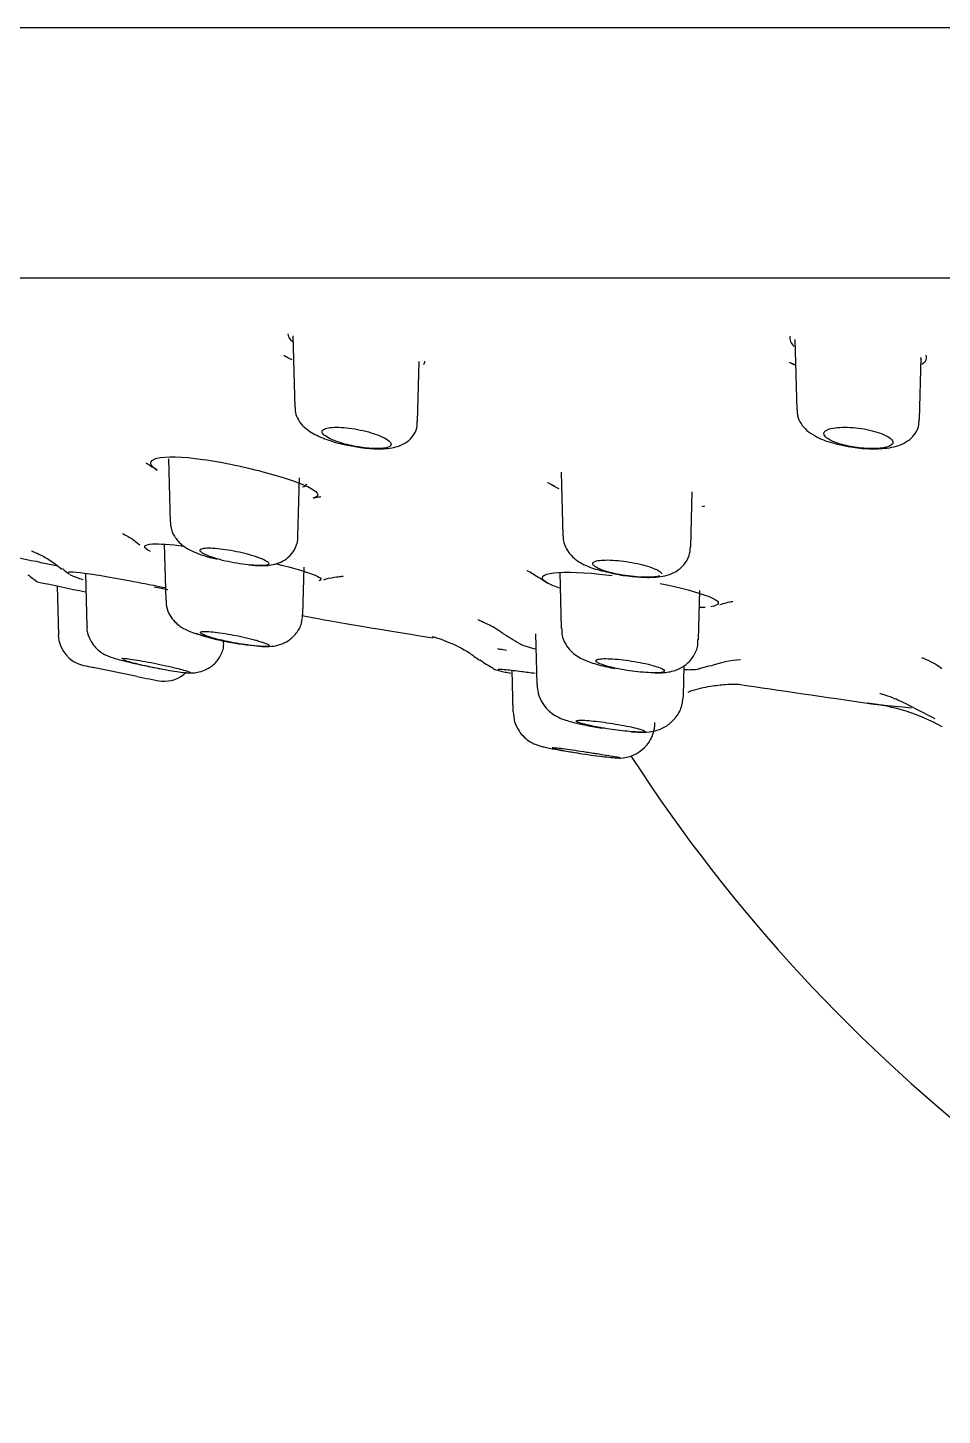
# Model space of a CAD drawing. Header units: millimetres. Extents: x -60 to 7633, y -2614 to 2146.
# Drawn here: x 112.51 to 132.64, y 1784.02 to 1814.57 of the extents above; entities that cross this region are included whole.
import ezdxf

# ---------------------------------------------------------------- set-up
doc = ezdxf.new("R2010")
doc.units = ezdxf.units.MM
doc.layers.get('0').update_dxf_attribs({"color": 250})

msp = doc.modelspace()

# ---------------------------------------------------------------- linework, layer by layer
at = {"linetype": 'Continuous'}
for p, q in [((234.6, 1814.566), (76.6, 1814.566)), ((90, 1809.058), (221.2, 1809.058)), ((118.347, 1807.786), (118.389, 1806.206)), ((129.394, 1807.7), (129.434, 1806.157)), ((121.093, 1805.894), (121.128, 1807.217)), ((132.138, 1805.941), (132.174, 1807.308)), ((132.169, 1807.269), (132.174, 1807.289)), ((115.611, 1805.077), (115.647, 1803.681)), ((115.262, 1804.902), (115.355, 1804.838)), ((118.459, 1803.366), (118.493, 1804.656)), ((124.254, 1804.783), (124.29, 1803.382)), ((123.995, 1804.535), (124.11, 1804.473)), ((127.101, 1803.138), (127.133, 1804.348)), ((115.516, 1803.198), (115.548, 1801.964)), ((113.784, 1802.55), (113.814, 1801.382)), ((118.567, 1801.651), (118.594, 1802.695)), ((123.747, 1802.482), (123.941, 1802.347)), ((124.219, 1802.579), (124.252, 1801.339)), ((113.157, 1802.277), (113.186, 1801.195)), ((127.271, 1801.095), (127.3, 1802.179)), ((123.687, 1801.223), (123.716, 1800.107)), ((114.923, 1800.285), (113.949, 1800.486)), ((123.165, 1800.421), (123.189, 1799.509)), ((126.942, 1799.858), (126.96, 1800.523)), ((127.267, 1800.452), (127.531, 1800.528)), ((126.942, 1799.858), (126.942, 1799.858)), ((123.189, 1799.509), (123.189, 1799.509)), ((132.099, 1799.551), (132.472, 1799.359))]:
    msp.add_line(p, q, dxfattribs=at)
for centre, radius, start, end in [((121.042, 1814.624), 7.826, 248.3064, 248.495), ((131.578, 1813.579), 6.784, 250.2761, 251.268), ((121.032, 1807.954), 1.157, 277.2356, 277.2472), ((127.194, 1814.125), 10.105, 251.2144, 251.5289), ((116.261, 1803.681), 0.609, 180.005, 204.6672), ((115.433, 1806.21), 4.7, 231.6117, 234.8976), ((114.149, 1803.598), 1.281, 226.9286, 235.9879), ((133.41, 1897.904), 97.747, 257.78163, 258.4168), ((118.139, 1807.26), 6.331, 251.2537, 263.3602), ((113.885, 1801.215), 0.7, 181.6344, 258.2756), ((125.899, 1805.481), 5.156, 235.7759, 240.7747), ((124.146, 1803.004), 2.895, 234.3736, 241.2561), ((128.388, 1798.131), 2.53, 94.2459, 109.6469), ((129.26, 1824.74), 24.109, 267.4738, 267.4815), ((157.119, 2005.49), 209.5, 258.05254, 258.10972), ((115.506, 1800.879), 0.7, 265.7449, 314.3426), ((119.911, 1824.515), 24.739, 258.368, 259.6382), ((130.552, 1795.417), 4.3, 61.0296, 84.1131), ((125.529, 1799.276), 0.786, 270.2456, 359.4947), ((155.6, 1817.806), 35.5, 212.8957, 252.1189)]:
    msp.add_arc(centre, radius, start, end, dxfattribs=at)
for points in [[(118.237, 1807.825), (118.24, 1807.769), (118.274, 1807.71), (118.337, 1807.649)], [(129.289, 1807.772), (129.27, 1807.7), (129.3, 1807.624), (129.376, 1807.548)], [(118.331, 1807.253), (118.266, 1807.284), (118.208, 1807.315), (118.157, 1807.347)], [(129.396, 1807.14), (129.351, 1807.16), (129.31, 1807.18), (129.272, 1807.2)], [(118.559, 1804.457), (118.614, 1804.472), (118.644, 1804.494), (118.651, 1804.52)], [(124.208, 1804.415), (124.133, 1804.448), (124.069, 1804.482), (124.018, 1804.516)], [(115.543, 1802.233), (115.371, 1802.267), (115.197, 1802.302), (115.025, 1802.335)], [(115.292, 1802.26), (115.404, 1802.238), (115.501, 1802.218), (115.598, 1802.199)], [(124.217, 1802.23), (124.112, 1802.266), (124.026, 1802.301), (123.962, 1802.335)], [(118.551, 1801.628), (119.098, 1801.518), (120.06, 1801.354), (121.437, 1801.135)], [(127.421, 1801.807), (127.386, 1801.804), (127.348, 1801.802), (127.307, 1801.801)], [(123.675, 1800.889), (123.536, 1800.926), (123.427, 1800.96), (123.358, 1800.99)], [(128.15, 1800.115), (129.065, 1799.979), (130.042, 1799.836), (131.08, 1799.685)], [(131.08, 1799.684), (131.08, 1799.684), (131.402, 1799.651), (131.963, 1799.593)]]:
    msp.add_open_spline(points, degree=3, dxfattribs=at)
for points, knots in [([(121.223, 1807.153), (121.244, 1807.175), (121.253, 1807.2), (121.251, 1807.228), (121.251, 1807.229), (121.251, 1807.229)], [0.46648652, 0.46648652, 0.46648652, 0.46648652, 0.5, 0.5, 0.50073076, 0.50073076, 0.50073076, 0.50073076]), ([(132.188, 1807.162), (132.222, 1807.182), (132.249, 1807.204), (132.294, 1807.266), (132.3, 1807.309), (132.284, 1807.355)], [0.47095251, 0.47095251, 0.47095251, 0.47095251, 0.5, 0.5, 0.54749751, 0.54749751, 0.54749751, 0.54749751]), ([(118.399, 1806.205), (118.398, 1806.166), (118.396, 1806.074), (118.464, 1805.924), (118.577, 1805.783), (118.758, 1805.644), (119.026, 1805.52), (119.326, 1805.421), (119.486, 1805.392), (119.511, 1805.387)], [0, 0, 0, 0, 0.066, 0.182362, 0.299907, 0.441429, 0.703401, 0.959064, 1, 1, 1, 1]), ([(129.446, 1806.158), (129.445, 1806.109), (129.445, 1806.004), (129.527, 1805.842), (129.66, 1805.69), (129.876, 1805.548), (130.121, 1805.445), (130.316, 1805.405), (130.37, 1805.394)], [0, 0, 0, 0, 0.096521, 0.236686, 0.383997, 0.576182, 0.898729, 1, 1, 1, 1]), ([(119.511, 1805.387), (119.629, 1805.362), (119.862, 1805.315), (120.265, 1805.287), (120.576, 1805.312), (120.843, 1805.42), (121.012, 1805.594), (121.091, 1805.769), (121.085, 1805.863), (121.083, 1805.895)], [0, 0, 0, 0, 0.154997, 0.356628, 0.578996, 0.730847, 0.847886, 0.956153, 1, 1, 1, 1]), ([(130.37, 1805.394), (130.461, 1805.371), (130.658, 1805.324), (131.044, 1805.29), (131.458, 1805.305), (131.771, 1805.382), (132.01, 1805.571), (132.123, 1805.763), (132.127, 1805.884), (132.129, 1805.941)], [0, 0, 0, 0, 0.116486, 0.288856, 0.474908, 0.704069, 0.820768, 0.927701, 1, 1, 1, 1]), ([(119.447, 1805.414), (119.438, 1805.417), (119.429, 1805.42), (119.42, 1805.423), (119.343, 1805.446), (119.272, 1805.472), (119.213, 1805.498), (119.151, 1805.525), (119.099, 1805.553), (119.062, 1805.58), (119.024, 1805.608), (119.001, 1805.634), (118.993, 1805.658), (118.986, 1805.682), (118.995, 1805.704), (119.019, 1805.721), (119.043, 1805.738), (119.081, 1805.751), (119.132, 1805.76), (119.18, 1805.768), (119.241, 1805.772), (119.31, 1805.772), (119.376, 1805.772), (119.451, 1805.767), (119.529, 1805.759), (119.606, 1805.751), (119.688, 1805.739), (119.768, 1805.723), (119.851, 1805.708), (119.933, 1805.689), (120.009, 1805.668), (120.088, 1805.646), (120.163, 1805.621), (120.228, 1805.596), (120.296, 1805.57), (120.354, 1805.542), (120.399, 1805.515), (120.445, 1805.487), (120.478, 1805.459), (120.495, 1805.434), (120.5, 1805.427), (120.503, 1805.421), (120.505, 1805.414)], [0, 0, 0, 0, 0.009309, 0.009309, 0.009309, 0.090502, 0.090502, 0.090502, 0.174812, 0.174812, 0.174812, 0.260398, 0.260398, 0.260398, 0.344626, 0.344626, 0.344626, 0.425421, 0.425421, 0.425421, 0.50246, 0.50246, 0.50246, 0.577176, 0.577176, 0.577176, 0.651834, 0.651834, 0.651834, 0.72855, 0.72855, 0.72855, 0.808632, 0.808632, 0.808632, 0.892117, 0.892117, 0.892117, 0.977565, 0.977565, 0.977565, 1, 1, 1, 1]), ([(130.352, 1805.414), (130.324, 1805.423), (130.298, 1805.433), (130.274, 1805.442), (130.211, 1805.467), (130.158, 1805.494), (130.119, 1805.521), (130.078, 1805.548), (130.051, 1805.576), (130.04, 1805.603), (130.028, 1805.63), (130.033, 1805.655), (130.053, 1805.678), (130.073, 1805.7), (130.109, 1805.719), (130.158, 1805.735), (130.205, 1805.749), (130.265, 1805.76), (130.335, 1805.766), (130.401, 1805.772), (130.476, 1805.774), (130.555, 1805.771), (130.632, 1805.768), (130.714, 1805.762), (130.795, 1805.751), (130.876, 1805.741), (130.958, 1805.727), (131.034, 1805.71), (131.112, 1805.692), (131.187, 1805.671), (131.252, 1805.649), (131.32, 1805.626), (131.379, 1805.6), (131.426, 1805.574), (131.474, 1805.547), (131.51, 1805.519), (131.53, 1805.492), (131.551, 1805.465), (131.557, 1805.438), (131.547, 1805.414)], [0, 0, 0, 0, 0.031667, 0.031667, 0.031667, 0.113809, 0.113809, 0.113809, 0.198706, 0.198706, 0.198706, 0.284173, 0.284173, 0.284173, 0.367579, 0.367579, 0.367579, 0.447262, 0.447262, 0.447262, 0.523442, 0.523442, 0.523442, 0.597897, 0.597897, 0.597897, 0.672933, 0.672933, 0.672933, 0.750497, 0.750497, 0.750497, 0.831579, 0.831579, 0.831579, 0.915809, 0.915809, 0.915809, 1, 1, 1, 1]), ([(120.505, 1805.414), (120.518, 1805.38), (120.497, 1805.352), (120.39, 1805.313), (120.304, 1805.303), (120.088, 1805.303), (119.96, 1805.313), (119.699, 1805.351), (119.566, 1805.38), (119.447, 1805.414)], [0, 0, 0, 0, 0.25, 0.25, 0.5, 0.5, 0.75, 0.75, 1, 1, 1, 1]), ([(131.547, 1805.414), (131.532, 1805.38), (131.484, 1805.352), (131.33, 1805.313), (131.223, 1805.303), (130.979, 1805.303), (130.844, 1805.313), (130.583, 1805.351), (130.457, 1805.38), (130.352, 1805.414)], [0, 0, 0, 0, 0.25, 0.25, 0.5, 0.5, 0.75, 0.75, 1, 1, 1, 1]), ([(115.109, 1804.989), (115.109, 1804.99), (115.11, 1804.989), (115.141, 1804.976), (115.219, 1804.918), (115.256, 1804.891)], [0.91910987, 0.91910987, 0.91910987, 0.91910987, 0.92323462, 0.96891954, 1, 1, 1, 1]), ([(115.364, 1804.821), (115.179, 1804.938), (115.172, 1805.039), (115.538, 1805.137), (115.915, 1805.128), (116.815, 1805.002), (117.328, 1804.891), (118.206, 1804.652), (118.565, 1804.527), (118.931, 1804.325), (118.946, 1804.248), (118.783, 1804.209)], [0, 0, 0, 0, 0.125, 0.125, 0.25, 0.25, 0.375, 0.375, 0.5, 0.5, 0.6206283, 0.6206283, 0.6206283, 0.6206283]), ([(118.808, 1804.213), (118.82, 1804.217), (118.892, 1804.24), (118.949, 1804.243), (118.964, 1804.245), (118.964, 1804.245)], [0, 0, 0, 0, 0.00765749, 0.05234987, 0.07902804, 0.07902804, 0.07902804, 0.07902804]), ([(127.344, 1804.024), (127.367, 1804.029), (127.397, 1804.037), (127.404, 1804.038), (127.404, 1804.038)], [0, 0, 0, 0, 0.124016, 0.1996933, 0.1996933, 0.1996933, 0.1996933]), ([(114.595, 1803.432), (114.595, 1803.432), (114.596, 1803.431), (114.635, 1803.414), (114.783, 1803.338), (114.911, 1803.237), (114.98, 1803.182)], [0.7870855, 0.7870855, 0.7870855, 0.7870855, 0.7903406, 0.8621065, 0.9364672, 1, 1, 1, 1]), ([(115.708, 1803.427), (115.755, 1803.351), (115.822, 1803.244), (115.973, 1803.128), (116.171, 1803.02), (116.412, 1802.932), (116.612, 1802.884), (116.666, 1802.871)], [0, 0, 0, 0, 0.191796, 0.318609, 0.505889, 0.886749, 1, 1, 1, 1]), ([(111.298, 1803.106), (111.298, 1803.106), (111.667, 1803.031), (112.544, 1802.851), (112.832, 1802.792), (113.145, 1802.728)], [0, 0, 0, 0, 0.125, 0.125, 0.1742419, 0.1742419, 0.1742419, 0.1742419]), ([(115.213, 1803.036), (115.032, 1803.127), (115.047, 1803.191), (115.407, 1803.211), (115.65, 1803.193), (115.945, 1803.156)], [0, 0, 0, 0, 0.125, 0.125, 0.211954, 0.211954, 0.211954, 0.211954]), ([(116.684, 1802.873), (116.671, 1802.877), (116.66, 1802.88), (116.648, 1802.884), (116.575, 1802.906), (116.51, 1802.93), (116.457, 1802.953), (116.405, 1802.975), (116.364, 1802.998), (116.338, 1803.018), (116.312, 1803.037), (116.301, 1803.055), (116.306, 1803.07), (116.311, 1803.084), (116.331, 1803.096), (116.364, 1803.103), (116.397, 1803.111), (116.443, 1803.114), (116.499, 1803.114), (116.554, 1803.114), (116.62, 1803.111), (116.692, 1803.104), (116.763, 1803.097), (116.842, 1803.087), (116.922, 1803.074), (117.003, 1803.06), (117.088, 1803.044), (117.169, 1803.026), (117.252, 1803.008), (117.335, 1802.987), (117.409, 1802.966), (117.486, 1802.944), (117.557, 1802.92), (117.615, 1802.898), (117.637, 1802.889), (117.657, 1802.881), (117.676, 1802.873)], [0, 0, 0, 0, 0.015616, 0.015616, 0.015616, 0.114241, 0.114241, 0.114241, 0.213681, 0.213681, 0.213681, 0.311986, 0.311986, 0.311986, 0.407428, 0.407428, 0.407428, 0.499681, 0.499681, 0.499681, 0.589888, 0.589888, 0.589888, 0.679978, 0.679978, 0.679978, 0.771819, 0.771819, 0.771819, 0.866567, 0.866567, 0.866567, 0.964235, 0.964235, 0.964235, 1, 1, 1, 1]), ([(117.378, 1802.744), (117.478, 1802.734), (117.675, 1802.718), (117.897, 1802.733), (118.123, 1802.813), (118.294, 1802.939), (118.415, 1803.121), (118.469, 1803.286), (118.458, 1803.363), (118.457, 1803.368)], [0, 0, 0, 0, 0.190823, 0.435021, 0.568349, 0.700263, 0.842954, 0.990113, 1, 1, 1, 1]), ([(124.297, 1803.382), (124.295, 1803.367), (124.285, 1803.287), (124.338, 1803.139), (124.435, 1802.979), (124.57, 1802.853), (124.762, 1802.737), (124.981, 1802.65), (125.17, 1802.607), (125.241, 1802.591)], [0, 0, 0, 0, 0.027764, 0.17067, 0.296782, 0.42498, 0.582396, 0.864285, 1, 1, 1, 1]), ([(125.241, 1802.591), (125.309, 1802.573), (125.477, 1802.53), (125.828, 1802.48), (126.228, 1802.459), (126.521, 1802.484), (126.781, 1802.585), (126.962, 1802.735), (127.079, 1802.934), (127.09, 1803.067), (127.094, 1803.137)], [0, 0, 0, 0, 0.085855, 0.244114, 0.412884, 0.613345, 0.718379, 0.818611, 0.919067, 1, 1, 1, 1]), ([(112.595, 1803.05), (112.595, 1803.05), (112.596, 1803.049), (112.624, 1803.04), (112.76, 1802.981), (112.997, 1802.858), (113.162, 1802.728), (113.264, 1802.648)], [0.7652203, 0.7652203, 0.7652203, 0.7652203, 0.7682646, 0.8201811, 0.8691515, 0.9310454, 1, 1, 1, 1]), ([(117.676, 1802.873), (117.726, 1802.851), (117.763, 1802.831), (117.812, 1802.795), (117.823, 1802.779), (117.811, 1802.741), (117.742, 1802.727), (117.509, 1802.726), (117.348, 1802.74), (117.006, 1802.792), (116.831, 1802.829), (116.684, 1802.873)], [0, 0, 0, 0, 0.125, 0.125, 0.25, 0.25, 0.5, 0.5, 0.75, 0.75, 1, 1, 1, 1]), ([(125.199, 1802.612), (125.148, 1802.629), (125.102, 1802.647), (125.065, 1802.665), (125.018, 1802.687), (124.983, 1802.71), (124.964, 1802.731), (124.944, 1802.752), (124.94, 1802.771), (124.951, 1802.788), (124.962, 1802.804), (124.988, 1802.818), (125.028, 1802.828), (125.067, 1802.838), (125.119, 1802.845), (125.181, 1802.848), (125.241, 1802.85), (125.311, 1802.85), (125.387, 1802.846), (125.461, 1802.841), (125.542, 1802.834), (125.623, 1802.823), (125.705, 1802.812), (125.789, 1802.799), (125.869, 1802.783), (125.951, 1802.767), (126.03, 1802.748), (126.101, 1802.728), (126.173, 1802.707), (126.239, 1802.685), (126.292, 1802.663), (126.334, 1802.646), (126.37, 1802.629), (126.397, 1802.612)], [0, 0, 0, 0, 0.077535, 0.077535, 0.077535, 0.176237, 0.176237, 0.176237, 0.274679, 0.274679, 0.274679, 0.370903, 0.370903, 0.370903, 0.464012, 0.464012, 0.464012, 0.5546, 0.5546, 0.5546, 0.644316, 0.644316, 0.644316, 0.735064, 0.735064, 0.735064, 0.828281, 0.828281, 0.828281, 0.92444, 0.92444, 0.92444, 1, 1, 1, 1]), ([(115.025, 1802.335), (114.524, 1802.432), (114.062, 1802.515), (113.482, 1802.593), (113.354, 1802.59), (113.412, 1802.549)], [0, 0, 0, 0, 0.125, 0.125, 0.2424577, 0.2424577, 0.2424577, 0.2424577]), ([(113.446, 1802.529), (113.46, 1802.521), (113.528, 1802.483), (113.624, 1802.452), (113.726, 1802.421)], [0, 0, 0, 0, 0.01651221, 0.09247166, 0.09247166, 0.09247166, 0.09247166]), ([(117.983, 1802.766), (118.37, 1802.671), (118.679, 1802.581), (118.975, 1802.454), (119.001, 1802.411), (118.915, 1802.389)], [0.3891862, 0.3891862, 0.3891862, 0.3891862, 0.5, 0.5, 0.5942236, 0.5942236, 0.5942236, 0.5942236]), ([(119.025, 1802.414), (119.038, 1802.419), (119.145, 1802.456), (119.311, 1802.478), (119.432, 1802.492), (119.453, 1802.492), (119.453, 1802.492)], [0, 0, 0, 0, 0.0094117, 0.0943029, 0.1616302, 0.2198008, 0.2198008, 0.2198008, 0.2198008]), ([(123.494, 1802.618), (123.494, 1802.618), (123.507, 1802.612), (123.583, 1802.578), (123.687, 1802.507), (123.741, 1802.471)], [0.8763612, 0.8763612, 0.8763612, 0.8763612, 0.9052656, 0.9588803, 1, 1, 1, 1]), ([(123.962, 1802.335), (123.781, 1802.432), (123.795, 1802.515), (124.211, 1802.595), (124.617, 1802.589), (125.185, 1802.531), (125.278, 1802.521), (125.372, 1802.509)], [0, 0, 0, 0, 0.125, 0.125, 0.25, 0.25, 0.2737094, 0.2737094, 0.2737094, 0.2737094]), ([(126.418, 1802.5), (126.368, 1802.48), (126.273, 1802.469), (126.008, 1802.469), (125.833, 1802.482), (125.49, 1802.533), (125.326, 1802.569), (125.199, 1802.612)], [0.2770089, 0.2770089, 0.2770089, 0.2770089, 0.5, 0.5, 0.75, 0.75, 1, 1, 1, 1]), ([(126.397, 1802.612), (126.43, 1802.59), (126.451, 1802.571), (126.459, 1802.55), (126.46, 1802.546), (126.46, 1802.542)], [0, 0, 0, 0, 0.125, 0.125, 0.1517243, 0.1517243, 0.1517243, 0.1517243]), ([(126.431, 1802.333), (126.479, 1802.323), (126.527, 1802.313), (127.034, 1802.204), (127.401, 1802.097), (127.761, 1801.922), (127.751, 1801.853), (127.546, 1801.821)], [0.3622734, 0.3622734, 0.3622734, 0.3622734, 0.375, 0.375, 0.5, 0.5, 0.6245262, 0.6245262, 0.6245262, 0.6245262]), ([(115.56, 1801.965), (115.557, 1801.934), (115.549, 1801.838), (115.611, 1801.677), (115.711, 1801.521), (115.831, 1801.409), (115.95, 1801.333), (116.038, 1801.292), (116.089, 1801.272), (116.105, 1801.266)], [0, 0, 0, 0, 0.081669, 0.287331, 0.46329, 0.622182, 0.770316, 0.939176, 1, 1, 1, 1]), ([(127.744, 1801.868), (127.796, 1801.885), (127.91, 1801.922), (128.007, 1801.936), (128.029, 1801.939), (128.029, 1801.939)], [0, 0, 0, 0, 0.1125833, 0.2868434, 0.4181745, 0.4181745, 0.4181745, 0.4181745]), ([(117.407, 1800.972), (117.504, 1800.96), (117.664, 1800.943), (117.851, 1800.942), (118.058, 1800.975), (118.261, 1801.07), (118.434, 1801.232), (118.548, 1801.441), (118.555, 1801.581), (118.558, 1801.651)], [0, 0, 0, 0, 0.180244, 0.346628, 0.477265, 0.606009, 0.741227, 0.889336, 1, 1, 1, 1]), ([(113.819, 1801.382), (113.817, 1801.373), (113.807, 1801.295), (113.855, 1801.147), (113.943, 1800.983), (114.051, 1800.868), (114.157, 1800.793), (114.244, 1800.749), (114.33, 1800.714), (114.462, 1800.672), (114.694, 1800.611), (115.032, 1800.534), (115.329, 1800.473), (115.471, 1800.449), (115.521, 1800.44)], [0, 0, 0, 0, 0.010839, 0.103828, 0.180578, 0.246468, 0.302546, 0.347539, 0.392636, 0.479625, 0.646345, 0.788081, 0.936124, 1, 1, 1, 1]), ([(116.858, 1801.066), (116.826, 1801.073), (116.795, 1801.08), (116.765, 1801.088), (116.685, 1801.107), (116.611, 1801.127), (116.549, 1801.146), (116.485, 1801.165), (116.432, 1801.184), (116.392, 1801.2), (116.353, 1801.216), (116.327, 1801.231), (116.316, 1801.243), (116.306, 1801.254), (116.31, 1801.264), (116.328, 1801.269), (116.346, 1801.275), (116.379, 1801.278), (116.423, 1801.277), (116.466, 1801.277), (116.522, 1801.273), (116.586, 1801.266), (116.65, 1801.26), (116.723, 1801.25), (116.8, 1801.239), (116.878, 1801.227), (116.962, 1801.212), (117.044, 1801.196), (117.129, 1801.18), (117.214, 1801.162), (117.295, 1801.144), (117.377, 1801.125), (117.455, 1801.105), (117.524, 1801.086), (117.548, 1801.079), (117.571, 1801.072), (117.592, 1801.066)], [0, 0, 0, 0, 0.036527, 0.036527, 0.036527, 0.13225, 0.13225, 0.13225, 0.228558, 0.228558, 0.228558, 0.323881, 0.323881, 0.323881, 0.417082, 0.417082, 0.417082, 0.508034, 0.508034, 0.508034, 0.597622, 0.597622, 0.597622, 0.687263, 0.687263, 0.687263, 0.778301, 0.778301, 0.778301, 0.871503, 0.871503, 0.871503, 0.966757, 0.966757, 0.966757, 1, 1, 1, 1]), ([(122.416, 1801.536), (122.416, 1801.536), (122.417, 1801.536), (122.456, 1801.523), (122.64, 1801.437), (122.858, 1801.327), (122.978, 1801.228), (122.997, 1801.213)], [0.7626273, 0.7626273, 0.7626273, 0.7626273, 0.7646021, 0.8315361, 0.8982043, 0.9865571, 1, 1, 1, 1]), ([(124.264, 1801.339), (124.263, 1801.284), (124.262, 1801.17), (124.341, 1800.995), (124.455, 1800.845), (124.59, 1800.735), (124.75, 1800.648), (124.966, 1800.569), (125.217, 1800.501), (125.39, 1800.471), (125.431, 1800.464)], [0, 0, 0, 0, 0.083967, 0.203623, 0.309727, 0.410718, 0.520621, 0.690792, 0.937629, 1, 1, 1, 1]), ([(116.003, 1800.369), (116.01, 1800.368), (116.05, 1800.364), (116.121, 1800.362), (116.257, 1800.373), (116.417, 1800.419), (116.592, 1800.524), (116.743, 1800.7), (116.83, 1800.897), (116.824, 1801.012), (116.822, 1801.054)], [0, 0, 0, 0, 0.023465, 0.15273, 0.25575, 0.38058, 0.538826, 0.718851, 0.912638, 1, 1, 1, 1]), ([(116.215, 1801.238), (116.23, 1801.232), (116.247, 1801.226), (116.265, 1801.22), (116.297, 1801.208), (116.335, 1801.196), (116.376, 1801.184), (116.445, 1801.163), (116.525, 1801.142), (116.611, 1801.121), (116.689, 1801.102), (116.773, 1801.083), (116.858, 1801.066)], [0.7547095, 0.7547095, 0.7547095, 0.7547095, 0.783239, 0.783239, 0.783239, 0.8345866, 0.8345866, 0.8345866, 0.9212529, 0.9212529, 0.9212529, 1, 1, 1, 1]), ([(117.592, 1801.066), (117.712, 1801.029), (117.791, 1800.999), (117.84, 1800.957), (117.807, 1800.946), (117.638, 1800.945), (117.504, 1800.957), (117.191, 1800.999), (117.018, 1801.029), (116.858, 1801.066)], [0, 0, 0, 0, 0.25, 0.25, 0.5, 0.5, 0.75, 0.75, 1, 1, 1, 1]), ([(121.42, 1801.164), (121.42, 1801.164), (121.441, 1801.159), (121.563, 1801.122), (121.828, 1801.023), (122.169, 1800.86), (122.373, 1800.702), (122.452, 1800.64)], [0.7297785, 0.7297785, 0.7297785, 0.7297785, 0.7776148, 0.8172948, 0.8633339, 0.9546669, 1, 1, 1, 1]), ([(126.322, 1800.364), (126.394, 1800.364), (126.539, 1800.368), (126.757, 1800.405), (126.988, 1800.525), (127.156, 1800.699), (127.26, 1800.907), (127.259, 1801.039), (127.257, 1801.096)], [0, 0, 0, 0, 0.171412, 0.400892, 0.553403, 0.717557, 0.894405, 1, 1, 1, 1]), ([(115.73, 1800.474), (115.728, 1800.474), (115.727, 1800.474), (115.725, 1800.475), (115.652, 1800.492), (115.57, 1800.511), (115.486, 1800.529), (115.402, 1800.547), (115.313, 1800.565), (115.227, 1800.582), (115.141, 1800.599), (115.056, 1800.614), (114.98, 1800.628), (114.904, 1800.641), (114.834, 1800.652), (114.775, 1800.66), (114.718, 1800.668), (114.671, 1800.674), (114.638, 1800.676), (114.605, 1800.679), (114.585, 1800.678), (114.579, 1800.674), (114.578, 1800.674), (114.578, 1800.673), (114.578, 1800.672)], [0, 0, 0, 0, 0.0019515, 0.0019515, 0.0019515, 0.0948404, 0.0948404, 0.0948404, 0.1888172, 0.1888172, 0.1888172, 0.2825801, 0.2825801, 0.2825801, 0.3748914, 0.3748914, 0.3748914, 0.4651906, 0.4651906, 0.4651906, 0.5538501, 0.5538501, 0.5538501, 0.5719733, 0.5719733, 0.5719733, 0.5719733]), ([(114.603, 1800.656), (114.624, 1800.647), (114.659, 1800.635), (114.705, 1800.622), (114.751, 1800.609), (114.81, 1800.593), (114.877, 1800.577), (114.945, 1800.56), (115.022, 1800.542), (115.103, 1800.524), (115.179, 1800.507), (115.26, 1800.49), (115.339, 1800.474)], [0.6419402, 0.6419402, 0.6419402, 0.6419402, 0.7307233, 0.7307233, 0.7307233, 0.8211532, 0.8211532, 0.8211532, 0.9135144, 0.9135144, 0.9135144, 1, 1, 1, 1]), ([(123.045, 1800.858), (122.997, 1800.866), (122.934, 1800.877), (122.872, 1800.887), (122.856, 1800.89)], [0.24669991, 0.24669991, 0.24669991, 0.24669991, 0.27346844, 0.28241576, 0.28241576, 0.28241576, 0.28241576]), ([(125.408, 1800.474), (125.336, 1800.49), (125.27, 1800.508), (125.214, 1800.525), (125.156, 1800.544), (125.107, 1800.562), (125.073, 1800.579), (125.039, 1800.596), (125.019, 1800.612), (125.014, 1800.625), (125.009, 1800.639), (125.019, 1800.65), (125.043, 1800.659), (125.067, 1800.667), (125.105, 1800.673), (125.155, 1800.676), (125.204, 1800.678), (125.265, 1800.678), (125.333, 1800.675), (125.4, 1800.672), (125.477, 1800.666), (125.556, 1800.657), (125.636, 1800.649), (125.72, 1800.638), (125.802, 1800.625), (125.886, 1800.611), (125.97, 1800.596), (126.048, 1800.58), (126.127, 1800.563), (126.201, 1800.545), (126.265, 1800.527), (126.329, 1800.509), (126.385, 1800.491), (126.427, 1800.474)], [0, 0, 0, 0, 0.088929, 0.088929, 0.088929, 0.182871, 0.182871, 0.182871, 0.276686, 0.276686, 0.276686, 0.369112, 0.369112, 0.369112, 0.459532, 0.459532, 0.459532, 0.548266, 0.548266, 0.548266, 0.636353, 0.636353, 0.636353, 0.725059, 0.725059, 0.725059, 0.81537, 0.81537, 0.81537, 0.907618, 0.907618, 0.907618, 1, 1, 1, 1]), ([(132.187, 1800.699), (132.187, 1800.699), (132.193, 1800.697), (132.269, 1800.667), (132.448, 1800.589), (132.579, 1800.498), (132.629, 1800.464)], [0.8899347, 0.8899347, 0.8899347, 0.8899347, 0.9003487, 0.9384564, 0.9798341, 1, 1, 1, 1]), ([(115.339, 1800.474), (115.501, 1800.441), (115.66, 1800.414), (115.921, 1800.375), (116.018, 1800.365), (116.066, 1800.365), (116.07, 1800.365), (116.073, 1800.366)], [0, 0, 0, 0, 0.25, 0.25, 0.5, 0.5, 0.5246638, 0.5246638, 0.5246638, 0.5246638]), ([(116.089, 1800.371), (116.089, 1800.375), (116.071, 1800.383), (115.977, 1800.413), (115.868, 1800.441), (115.73, 1800.474)], [0.6059584, 0.6059584, 0.6059584, 0.6059584, 0.75, 0.75, 1, 1, 1, 1]), ([(122.758, 1800.455), (122.761, 1800.453), (122.782, 1800.442), (122.84, 1800.425), (122.954, 1800.396), (123.099, 1800.366), (123.145, 1800.357)], [0, 0, 0, 0, 0.00245, 0.0187595, 0.0774911, 0.101828, 0.101828, 0.101828, 0.101828]), ([(122.868, 1800.447), (122.868, 1800.447), (122.87, 1800.448), (122.903, 1800.447), (123.046, 1800.436), (123.319, 1800.405), (123.574, 1800.372), (123.68, 1800.358)], [0.751804, 0.751804, 0.751804, 0.751804, 0.7549792, 0.7772362, 0.8229804, 0.8874948, 0.9296084, 0.9296084, 0.9296084, 0.9296084]), ([(126.427, 1800.474), (126.507, 1800.441), (126.539, 1800.413), (126.498, 1800.375), (126.424, 1800.365), (126.194, 1800.365), (126.04, 1800.375), (125.718, 1800.413), (125.551, 1800.441), (125.408, 1800.474)], [0, 0, 0, 0, 0.25, 0.25, 0.5, 0.5, 0.75, 0.75, 1, 1, 1, 1]), ([(127.285, 1800.445), (127.248, 1800.435), (127.183, 1800.429), (127.052, 1800.427), (127.007, 1800.428), (126.959, 1800.429)], [0.5789719, 0.5789719, 0.5789719, 0.5789719, 0.625, 0.625, 0.64472555, 0.64472555, 0.64472555, 0.64472555]), ([(123.72, 1800.106), (123.728, 1800.016), (123.743, 1799.87), (123.849, 1799.668), (123.978, 1799.524), (124.112, 1799.426), (124.239, 1799.363), (124.398, 1799.305), (124.618, 1799.248), (124.919, 1799.187), (125.092, 1799.16), (125.155, 1799.15)], [0, 0, 0, 0, 0.116086, 0.221429, 0.312559, 0.393106, 0.466191, 0.547605, 0.739485, 0.917498, 1, 1, 1, 1]), ([(127.045, 1799.942), (127.068, 1799.951), (127.22, 1800.013), (127.515, 1800.071), (127.847, 1800.113), (128.05, 1800.12), (128.147, 1800.118), (128.17, 1800.117), (128.171, 1800.117), (128.171, 1800.117)], [0, 0, 0, 0, 0.0129282, 0.1023707, 0.1725438, 0.2243905, 0.2656632, 0.3140264, 0.3217384, 0.3217384, 0.3217384, 0.3217384]), ([(125.794, 1799.07), (125.861, 1799.065), (125.992, 1799.058), (126.157, 1799.058), (126.364, 1799.094), (126.566, 1799.183), (126.756, 1799.341), (126.906, 1799.579), (126.929, 1799.754), (126.94, 1799.855)], [0, 0, 0, 0, 0.13474, 0.302832, 0.421101, 0.54081, 0.681776, 0.842294, 1, 1, 1, 1]), ([(131.265, 1799.914), (131.266, 1799.913), (131.289, 1799.908), (131.422, 1799.867), (131.716, 1799.757), (131.944, 1799.632), (132.097, 1799.549)], [0.7527187, 0.7527187, 0.7527187, 0.7527187, 0.7979173, 0.8535498, 0.9175352, 1, 1, 1, 1]), ([(123.196, 1799.509), (123.201, 1799.427), (123.212, 1799.287), (123.311, 1799.09), (123.434, 1798.946), (123.56, 1798.85), (123.671, 1798.794), (123.751, 1798.764), (123.812, 1798.747), (123.913, 1798.722), (124.087, 1798.688), (124.369, 1798.639), (124.531, 1798.613), (124.607, 1798.601)], [0, 0, 0, 0, 0.105552, 0.209812, 0.297855, 0.372183, 0.432472, 0.475555, 0.511061, 0.569083, 0.755492, 0.901611, 1, 1, 1, 1]), ([(125.198, 1799.145), (125.16, 1799.151), (125.123, 1799.158), (125.087, 1799.164), (125.006, 1799.179), (124.93, 1799.195), (124.863, 1799.21), (124.796, 1799.225), (124.738, 1799.239), (124.693, 1799.253), (124.648, 1799.266), (124.615, 1799.278), (124.597, 1799.289), (124.58, 1799.299), (124.576, 1799.307), (124.588, 1799.313), (124.599, 1799.318), (124.625, 1799.322), (124.663, 1799.323), (124.701, 1799.323), (124.752, 1799.322), (124.812, 1799.318), (124.871, 1799.314), (124.942, 1799.307), (125.017, 1799.299), (125.093, 1799.29), (125.175, 1799.28), (125.258, 1799.268), (125.342, 1799.256), (125.428, 1799.242), (125.51, 1799.228), (125.592, 1799.213), (125.673, 1799.198), (125.744, 1799.183), (125.806, 1799.17), (125.862, 1799.157), (125.91, 1799.145)], [0, 0, 0, 0, 0.039964, 0.039964, 0.039964, 0.12969, 0.12969, 0.12969, 0.21995, 0.21995, 0.21995, 0.309835, 0.309835, 0.309835, 0.398592, 0.398592, 0.398592, 0.485987, 0.485987, 0.485987, 0.572403, 0.572403, 0.572403, 0.658631, 0.658631, 0.658631, 0.745521, 0.745521, 0.745521, 0.83364, 0.83364, 0.83364, 0.923042, 0.923042, 0.923042, 1, 1, 1, 1]), ([(126.056, 1799.063), (126.04, 1799.062), (126.018, 1799.061), (125.913, 1799.061), (125.791, 1799.068), (125.511, 1799.098), (125.35, 1799.119), (125.198, 1799.145)], [0.4129405, 0.4129405, 0.4129405, 0.4129405, 0.5, 0.5, 0.75, 0.75, 1, 1, 1, 1]), ([(125.91, 1799.145), (126.011, 1799.119), (126.074, 1799.098), (126.09, 1799.081), (126.092, 1799.079), (126.092, 1799.077)], [0, 0, 0, 0, 0.25, 0.25, 0.2871054, 0.2871054, 0.2871054, 0.2871054]), ([(124.95, 1798.593), (124.904, 1798.6), (124.858, 1798.608), (124.811, 1798.615), (124.726, 1798.628), (124.64, 1798.641), (124.559, 1798.653), (124.479, 1798.665), (124.402, 1798.675), (124.335, 1798.684), (124.269, 1798.693), (124.211, 1798.7), (124.166, 1798.705), (124.122, 1798.709), (124.089, 1798.712), (124.071, 1798.712), (124.059, 1798.713), (124.052, 1798.712), (124.052, 1798.71)], [0, 0, 0, 0, 0.0594116, 0.0594116, 0.0594116, 0.1686996, 0.1686996, 0.1686996, 0.2775401, 0.2775401, 0.2775401, 0.3852275, 0.3852275, 0.3852275, 0.4915825, 0.4915825, 0.4915825, 0.5618052, 0.5618052, 0.5618052, 0.5618052]), ([(124.057, 1798.707), (124.066, 1798.703), (124.089, 1798.697), (124.125, 1798.689), (124.16, 1798.681), (124.209, 1798.671), (124.268, 1798.66), (124.326, 1798.649), (124.396, 1798.637), (124.471, 1798.624), (124.53, 1798.614), (124.593, 1798.604), (124.657, 1798.593)], [0.5970218, 0.5970218, 0.5970218, 0.5970218, 0.7023464, 0.7023464, 0.7023464, 0.8083889, 0.8083889, 0.8083889, 0.9156751, 0.9156751, 0.9156751, 1, 1, 1, 1]), ([(124.657, 1798.593), (124.74, 1798.58), (124.827, 1798.567), (124.911, 1798.555), (124.994, 1798.544), (125.077, 1798.533), (125.152, 1798.524), (125.227, 1798.516), (125.296, 1798.508), (125.353, 1798.503), (125.41, 1798.497), (125.457, 1798.493), (125.49, 1798.491), (125.523, 1798.489), (125.544, 1798.488), (125.55, 1798.49)], [0, 0, 0, 0, 0.1087937, 0.1087937, 0.1087937, 0.2176359, 0.2176359, 0.2176359, 0.3257293, 0.3257293, 0.3257293, 0.4329205, 0.4329205, 0.4329205, 0.5394852, 0.5394852, 0.5394852, 0.5394852]), ([(125.552, 1798.491), (125.552, 1798.492), (125.543, 1798.495), (125.526, 1798.498), (125.504, 1798.503), (125.469, 1798.509), (125.422, 1798.517), (125.375, 1798.525), (125.316, 1798.535), (125.249, 1798.545), (125.182, 1798.556), (125.105, 1798.568), (125.025, 1798.581), (125, 1798.585), (124.975, 1798.589), (124.95, 1798.593)], [0.5624441, 0.5624441, 0.5624441, 0.5624441, 0.6457858, 0.6457858, 0.6457858, 0.752209, 0.752209, 0.752209, 0.8591256, 0.8591256, 0.8591256, 0.9668449, 0.9668449, 0.9668449, 1, 1, 1, 1])]:
    msp.add_open_spline(points, degree=3, knots=knots, dxfattribs=at)

doc.saveas('drawing.dxf')
